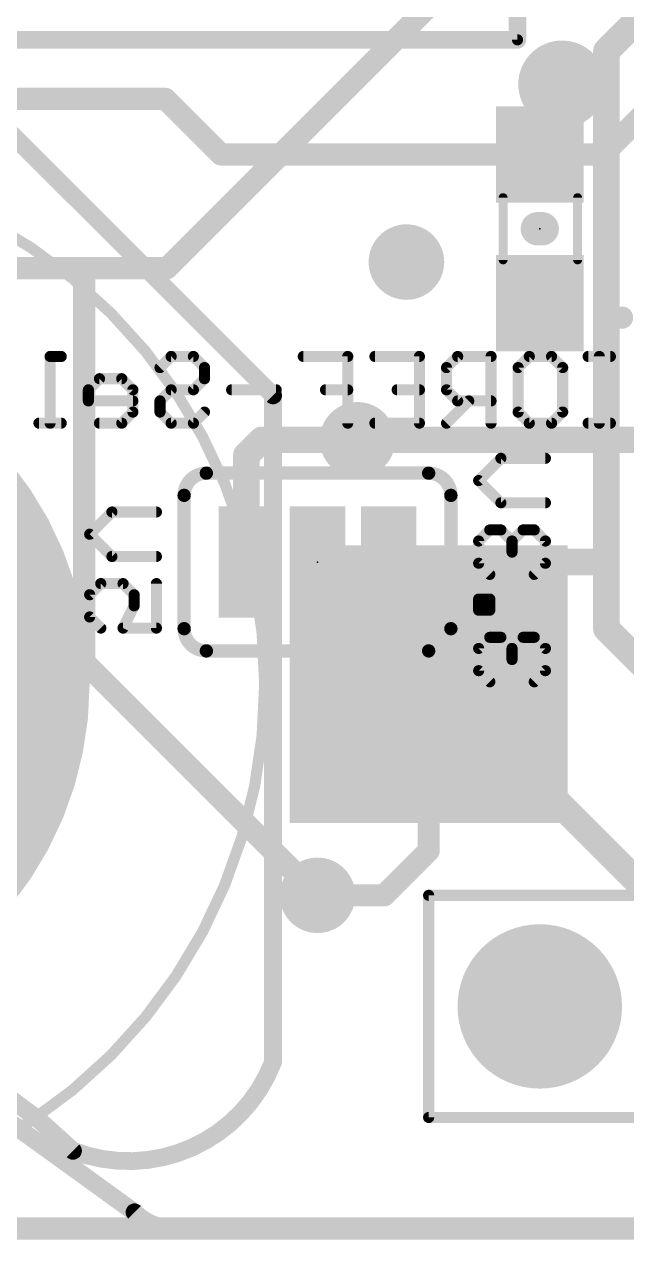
# Model space of a CAD drawing. Extents: x -24 to 83, y -23 to 53.
# Drawn here: x 13.16 to 20.04, y -0.13 to 13.77 of the extents above; entities that cross this region are included whole.
import ezdxf

# ---------------------------------------------------------------- set-up
doc = ezdxf.new("R2010")
doc.units = 0
for name, color, linetype in [('1', 12, 'CONTINUOUS'), ('16', 132, 'CONTINUOUS'), ('17', 110, 'CONTINUOUS'), ('18', 110, 'CONTINUOUS'), ('20', 53, 'CONTINUOUS'), ('21', 41, 'CONTINUOUS'), ('22', 40, 'CONTINUOUS'), ('23', 53, 'CONTINUOUS'), ('24', 53, 'CONTINUOUS'), ('51', 53, 'CONTINUOUS')]:
    doc.layers.add(name, color=color, linetype=linetype)

# ---------------------------------------------------------------- blocks, each defined once
blk = doc.blocks.new('PIE')
at = {"const_width": 0.5}
blk.add_lwpolyline([(0, -0.25, 1), (0, 0.25, 1), (0, -0.25)], format="xyb", dxfattribs=at)
blk = doc.blocks.new('RECT')
blk.add_solid([(-0.5, -0.5), (0.5, -0.5), (-0.5, 0.5), (0.5, 0.5)])
blk = doc.blocks.new('ROUNDP')
at = {"const_width": 0.5}
blk.add_lwpolyline([(0, -0.25, 1), (0, 0.25, 1), (0, -0.25)], format="xyb", dxfattribs=at)
blk = doc.blocks.new('ROUNDV')
at = {"const_width": 0.5}
blk.add_lwpolyline([(0, -0.25, 1), (0, 0.25, 1), (0, -0.25)], format="xyb", dxfattribs=at)

msp = doc.modelspace()

# ---------------------------------------------------------------- linework, layer by layer
at = {"layer": '1'}
for points, const_width in [([(3.898, 12.915), (14.771, 12.915)], 0.254), ([(15.406, 12.28), (14.771, 12.915)], 0.254), ([(20.2231, 12.7301), (19.773, 12.28)], 0.254), ([(19.05, 12.28), (18.885, 12.445)], 0.254), ([(19.05, 12.28), (15.406, 12.28)], 0.254), ([(19.773, 12.28), (19.05, 12.28)], 0.254), ([(20.64, 9.017), (16.9672, 9.017)], 0.3048), ([(17.78, 4.318), (17.78, 6.223)], 0.254), ([(17.272, 3.81), (17.78, 4.318)], 0.254), ([(16.51, 3.81), (17.272, 3.81)], 0.254), ([(59.69, 0), (0, 0)], 0.254)]:
    msp.add_lwpolyline(points, dxfattribs=dict(at, const_width=const_width))
for points, const_width in [([(14.8159, 12.9599, 1), (14.7261, 12.8701)], 0.127), ([(14.771, 12.8515, 1), (14.771, 12.9785)], 0.127), ([(18.9299, 12.4899, 1), (18.8401, 12.4001)], 0.127), ([(15.406, 12.3435, 1), (15.406, 12.2165)], 0.127), ([(15.3611, 12.2351, 1), (15.4509, 12.3249)], 0.127), ([(19.05, 12.3435, 1), (19.05, 12.2165)], 0.127), ([(19.0051, 12.2351, 1), (19.0949, 12.3249)], 0.127), ([(19.05, 12.2165, 1), (19.05, 12.3435)], 0.127), ([(19.7281, 12.3249, 1), (19.8179, 12.2351)], 0.127), ([(19.773, 12.2165, 1), (19.773, 12.3435)], 0.127), ([(16.9672, 9.0932, 1), (16.9672, 8.9408)], 0.1524), ([(17.8435, 6.223, 1), (17.7165, 6.223)], 0.127), ([(17.7165, 4.318, 1), (17.8435, 4.318)], 0.127), ([(17.8249, 4.2731, 1), (17.7351, 4.3629)], 0.127), ([(16.51, 3.8735, 1), (16.51, 3.7465)], 0.127), ([(17.2271, 3.8549, 1), (17.3169, 3.7651)], 0.127), ([(17.272, 3.7465, 1), (17.272, 3.8735)], 0.127)]:
    msp.add_lwpolyline(points, format="xyb", dxfattribs=dict(at, const_width=const_width))
at = {"layer": '16'}
for points, const_width in [([(14.79, 10.98), (21.59, 17.78)], 0.254), ([(19.812, 13.462), (21.59, 15.24)], 0.3048), ([(19.812, 7.62), (19.812, 13.462)], 0.3048), ([(3.741, 10.98), (13.843, 10.98)], 0.254), ([(13.843, 10.98), (14.79, 10.98)], 0.254), ([(13.843, 6.477), (13.843, 10.98)], 0.254), ([(15.6972, 8.8392), (15.875, 9.017)], 0.3048), ([(15.875, 9.017), (16.9672, 9.017)], 0.3048), ([(15.6972, 7.62), (15.6972, 8.8392)], 0.3048), ([(16.51, 7.62), (16.51, 6.35)], 0.3048), ([(17.3228, 7.62), (19.812, 7.62)], 0.3048), ([(19.812, 6.858), (19.812, 7.62)], 0.3048), ([(21.59, 5.08), (19.812, 6.858)], 0.3048), ([(13.843, 6.477), (16.51, 3.81)], 0.254), ([(16.51, 6.35), (17.78, 5.08)], 0.3048), ([(17.78, 5.08), (19.05, 5.08)], 0.3048), ([(19.05, 5.08), (21.59, 2.54)], 0.3048), ([(59.69, 0), (0, 0)], 0.254)]:
    msp.add_lwpolyline(points, dxfattribs=dict(at, const_width=const_width))
for points, const_width in [([(19.8882, 13.462, 1), (19.7358, 13.462)], 0.1524), ([(19.7581, 13.5159, 1), (19.8659, 13.4081)], 0.1524), ([(13.843, 11.0435, 1), (13.843, 10.9165)], 0.127), ([(13.9065, 10.98, 1), (13.7795, 10.98)], 0.127), ([(13.843, 10.9165, 1), (13.843, 11.0435)], 0.127), ([(14.7451, 11.0249, 1), (14.8349, 10.9351)], 0.127), ([(14.79, 10.9165, 1), (14.79, 11.0435)], 0.127), ([(15.875, 9.0932, 1), (15.875, 8.9408)], 0.1524), ([(15.9289, 8.9631, 1), (15.8211, 9.0709)], 0.1524), ([(16.9672, 8.9408, 1), (16.9672, 9.0932)], 0.1524), ([(15.7734, 8.8392, 1), (15.621, 8.8392)], 0.1524), ([(15.6433, 8.8931, 1), (15.7511, 8.7853)], 0.1524), ([(15.621, 7.62, 1), (15.7734, 7.62)], 0.1524), ([(16.5862, 7.62, 1), (16.4338, 7.62)], 0.1524), ([(17.3228, 7.6962, 1), (17.3228, 7.5438)], 0.1524), ([(19.8882, 7.62, 1), (19.7358, 7.62)], 0.1524), ([(19.7358, 7.62, 1), (19.8882, 7.62)], 0.1524), ([(19.812, 7.5438, 1), (19.812, 7.6962)], 0.1524), ([(19.8659, 6.9119, 1), (19.7581, 6.8041)], 0.1524), ([(19.7358, 6.858, 1), (19.8882, 6.858)], 0.1524), ([(13.8879, 6.5219, 1), (13.7981, 6.4321)], 0.127), ([(13.7795, 6.477, 1), (13.9065, 6.477)], 0.127), ([(16.5639, 6.4039, 1), (16.4561, 6.2961)], 0.1524), ([(16.4338, 6.35, 1), (16.5862, 6.35)], 0.1524), ([(17.78, 5.1562, 1), (17.78, 5.0038)], 0.1524), ([(17.7261, 5.0261, 1), (17.8339, 5.1339)], 0.1524), ([(19.1039, 5.1339, 1), (18.9961, 5.0261)], 0.1524), ([(19.05, 5.0038, 1), (19.05, 5.1562)], 0.1524), ([(16.4651, 3.7651, 1), (16.5549, 3.8549)], 0.127)]:
    msp.add_lwpolyline(points, format="xyb", dxfattribs=dict(at, const_width=const_width))
at = {"layer": '20', "const_width": 0.2032}
for points in [[(14.419, 0.186), (12.124, 1.846)], [(57.15, 0), (14.868, 0)]]:
    msp.add_lwpolyline(points, dxfattribs=at)
at = {"layer": '20'}
for points, const_width in [([(14.419, 0.186, 0.1989), (14.868, 0)], 0.2032), ([(14.4549, 0.2219, 1), (14.3831, 0.1501)], 0.1016), ([(14.3892, 0.1448, 1), (14.4488, 0.2271)], 0.1016), ([(14.868, 0.0508, 1), (14.868, -0.0508)], 0.1016), ([(14.868, -0.0508, 1), (14.868, 0.0508)], 0.1016)]:
    msp.add_lwpolyline(points, format="xyb", dxfattribs=dict(at, const_width=const_width))
at = {"layer": '21'}
for points, const_width in [([(18.795, 13.59), (18.795, 14.14)], 0.2032), ([(18.795, 13.59), (2.795, 13.59)], 0.2032), ([(12.954, 12.573), (16.002, 9.525)], 0.2032), ([(19.0779, 11.43), (19.0221, 11.43)], 0.381), ([(16.002, 9.525), (16.002, 1.905)], 0.2032)]:
    msp.add_lwpolyline(points, dxfattribs=dict(at, const_width=const_width))
for points, const_width in [([(18.7442, 13.59, 1), (18.8458, 13.59)], 0.1016), ([(18.795, 13.5392, 1), (18.795, 13.6408)], 0.1016), ([(19.304, 12.832, 1), (19.304, 13.332, 1), (19.304, 12.832)], 0.5), ([(19.0221, 11.5252, 1), (19.0221, 11.3347)], 0.1905), ([(19.0779, 11.3347, 1), (19.0779, 11.5252)], 0.1905), ([(19.9898, 10.3505, 1), (19.9898, 10.4775, 1), (19.9898, 10.3505)], 0.127), ([(16.0528, 9.525, 1), (15.9512, 9.525)], 0.1016), ([(15.9661, 9.4891, 1), (16.0379, 9.5609)], 0.1016), ([(13.716, 0.889, 0.4142), (6.096, 0.889)], 0.2032), ([(13.716, 0.889, 0.4142), (16.002, 1.905)], 0.2032), ([(15.9512, 1.905, 1), (16.0528, 1.905)], 0.1016), ([(16.0494, 1.8868, 1), (15.9546, 1.9232)], 0.1016), ([(13.7342, 0.9364, 1), (13.6978, 0.8416)], 0.1016), ([(13.6801, 0.8531, 1), (13.7519, 0.9249)], 0.1016)]:
    msp.add_lwpolyline(points, format="xyb", dxfattribs=dict(at, const_width=const_width))
at = {"layer": '22'}
for points, const_width in [([(13.4861, 9.9702, 1), (13.4226, 9.9702)], 0.0635), ([(13.4544, 10.0019, 1), (13.4544, 9.9384)], 0.0635), ([(13.5815, 9.9384, 1), (13.5815, 10.0019)], 0.0635), ([(14.8373, 10.0019, 1), (14.8373, 9.9384)], 0.0635), ([(14.8598, 9.9477, 1), (14.8149, 9.9926)], 0.0635), ([(15.114, 9.9926, 1), (15.0691, 9.9477)], 0.0635), ([(15.0915, 9.9384, 1), (15.0915, 10.0019)], 0.0635), ([(16.3474, 10.0019, 1), (16.3474, 9.9384)], 0.0635), ([(16.8875, 9.9702, 1), (16.824, 9.9702)], 0.0635), ([(16.8558, 9.9384, 1), (16.8558, 10.0019)], 0.0635), ([(17.1659, 10.0019, 1), (17.1659, 9.9384)], 0.0635), ([(17.7061, 9.9702, 1), (17.6426, 9.9702)], 0.0635), ([(17.6744, 9.9384, 1), (17.6744, 10.0019)], 0.0635), ([(18.1116, 10.0019, 1), (18.1116, 9.9384)], 0.0635), ([(18.1341, 9.9477, 1), (18.0892, 9.9926)], 0.0635), ([(18.5247, 9.9702, 1), (18.4612, 9.9702)], 0.0635), ([(18.493, 9.9384, 1), (18.493, 10.0019)], 0.0635), ([(18.9302, 10.0019, 1), (18.9302, 9.9384)], 0.0635), ([(18.9527, 9.9477, 1), (18.9078, 9.9926)], 0.0635), ([(19.2069, 9.9926, 1), (19.162, 9.9477)], 0.0635), ([(19.1844, 9.9384, 1), (19.1844, 10.0019)], 0.0635), ([(19.603, 10.0019, 1), (19.603, 9.9384)], 0.0635), ([(19.7619, 9.9702, 1), (19.6984, 9.9702)], 0.0635), ([(19.8572, 9.9384, 1), (19.8572, 10.0019)], 0.0635), ([(14.6878, 9.8655, 1), (14.7327, 9.8206)], 0.0635), ([(15.2504, 9.843, 1), (15.1869, 9.843)], 0.0635), ([(15.1962, 9.8206, 1), (15.2411, 9.8655)], 0.0635), ([(18.0163, 9.843, 1), (17.9528, 9.843)], 0.0635), ([(17.9621, 9.8655, 1), (18.007, 9.8206)], 0.0635), ([(18.8348, 9.843, 1), (18.7713, 9.843)], 0.0635), ([(18.7806, 9.8655, 1), (18.8255, 9.8206)], 0.0635), ([(19.3433, 9.843, 1), (19.2798, 9.843)], 0.0635), ([(19.2891, 9.8206, 1), (19.334, 9.8655)], 0.0635), ([(14.0187, 9.7477, 1), (14.0187, 9.6842)], 0.0635), ([(14.0412, 9.6935, 1), (13.9963, 9.7384)], 0.0635), ([(14.2954, 9.7384, 1), (14.2505, 9.6935)], 0.0635), ([(14.273, 9.6842, 1), (14.273, 9.7477)], 0.0635), ([(15.1869, 9.7159, 1), (15.2504, 9.7159)], 0.0635), ([(15.2411, 9.6935, 1), (15.1962, 9.7384)], 0.0635), ([(13.9234, 9.5888, 1), (13.8599, 9.5888)], 0.0635), ([(13.8692, 9.6113, 1), (13.9141, 9.5664)], 0.0635), ([(14.4318, 9.5888, 1), (14.3683, 9.5888)], 0.0635), ([(14.3776, 9.5664, 1), (14.4225, 9.6113)], 0.0635), ([(14.8373, 9.6206, 1), (14.8373, 9.5571)], 0.0635), ([(14.8598, 9.5664, 1), (14.8149, 9.6113)], 0.0635), ([(15.0691, 9.6113, 1), (15.114, 9.5664)], 0.0635), ([(15.0915, 9.5571, 1), (15.0915, 9.6206)], 0.0635), ([(15.5288, 9.6206, 1), (15.5288, 9.5571)], 0.0635), ([(16.0372, 9.5571, 1), (16.0372, 9.6206)], 0.0635), ([(16.6016, 9.6206, 1), (16.6016, 9.5571)], 0.0635), ([(16.8558, 9.5571, 1), (16.8558, 9.6206)], 0.0635), ([(17.4202, 9.6206, 1), (17.4202, 9.5571)], 0.0635), ([(17.6744, 9.5571, 1), (17.6744, 9.6206)], 0.0635), ([(17.9528, 9.5888, 1), (18.0163, 9.5888)], 0.0635), ([(18.007, 9.6113, 1), (17.9621, 9.5664)], 0.0635), ([(13.8916, 9.4935, 1), (13.8916, 9.43)], 0.0635), ([(13.8599, 9.4617, 1), (13.9234, 9.4617)], 0.0635), ([(14.4001, 9.43, 1), (14.4001, 9.4935)], 0.0635), ([(14.742, 9.4617, 1), (14.6785, 9.4617)], 0.0635), ([(14.6878, 9.4842, 1), (14.7327, 9.4393)], 0.0635), ([(18.1116, 9.4935, 1), (18.1116, 9.43)], 0.0635), ([(18.0892, 9.4393, 1), (18.1341, 9.4842)], 0.0635), ([(18.2612, 9.4393, 1), (18.2163, 9.4842)], 0.0635), ([(18.493, 9.43, 1), (18.493, 9.4935)], 0.0635), ([(14.3683, 9.3346, 1), (14.4318, 9.3346)], 0.0635), ([(14.4225, 9.3122, 1), (14.3776, 9.3571)], 0.0635), ([(14.6785, 9.3346, 1), (14.742, 9.3346)], 0.0635), ([(14.7327, 9.3571, 1), (14.6878, 9.3122)], 0.0635), ([(15.2411, 9.3122, 1), (15.1962, 9.3571)], 0.0635), ([(18.7713, 9.3346, 1), (18.8348, 9.3346)], 0.0635), ([(18.8255, 9.3571, 1), (18.7806, 9.3122)], 0.0635), ([(19.2798, 9.3346, 1), (19.3433, 9.3346)], 0.0635), ([(19.334, 9.3122, 1), (19.2891, 9.3571)], 0.0635), ([(13.3273, 9.2393, 1), (13.3273, 9.1757)], 0.0635), ([(13.4226, 9.2075, 1), (13.4861, 9.2075)], 0.0635), ([(13.5815, 9.1757, 1), (13.5815, 9.2393)], 0.0635), ([(14.0187, 9.2393, 1), (14.0187, 9.1757)], 0.0635), ([(14.2505, 9.23, 1), (14.2954, 9.185)], 0.0635), ([(14.273, 9.1757, 1), (14.273, 9.2393)], 0.0635), ([(14.8373, 9.2393, 1), (14.8373, 9.1757)], 0.0635), ([(14.8149, 9.185, 1), (14.8598, 9.23)], 0.0635), ([(15.0691, 9.23, 1), (15.114, 9.185)], 0.0635), ([(15.0915, 9.1757, 1), (15.0915, 9.2393)], 0.0635), ([(16.824, 9.2075, 1), (16.8875, 9.2075)], 0.0635), ([(17.1659, 9.2393, 1), (17.1659, 9.1757)], 0.0635), ([(17.6426, 9.2075, 1), (17.7061, 9.2075)], 0.0635), ([(17.6744, 9.1757, 1), (17.6744, 9.2393)], 0.0635), ([(17.9621, 9.23, 1), (18.007, 9.185)], 0.0635), ([(18.4612, 9.2075, 1), (18.5247, 9.2075)], 0.0635), ([(18.9302, 9.2393, 1), (18.9302, 9.1757)], 0.0635), ([(18.9078, 9.185, 1), (18.9527, 9.23)], 0.0635), ([(19.162, 9.23, 1), (19.2069, 9.185)], 0.0635), ([(19.1844, 9.1757, 1), (19.1844, 9.2393)], 0.0635), ([(19.603, 9.2393, 1), (19.603, 9.1757)], 0.0635), ([(19.6984, 9.2075, 1), (19.7619, 9.2075)], 0.0635), ([(19.8572, 9.1757, 1), (19.8572, 9.2393)], 0.0635), ([(18.6057, 8.8376, 1), (18.6057, 8.7741)], 0.0635), ([(18.6282, 8.7834, 1), (18.5833, 8.8283)], 0.0635), ([(19.1142, 8.7741, 1), (19.1142, 8.8376)], 0.0635), ([(15.24, 8.636, 0.4142), (14.986, 8.382)], 0.1524), ([(15.24, 8.6741, 1), (15.24, 8.5979)], 0.0762), ([(15.24, 8.5979, 1), (15.24, 8.6741)], 0.0762), ([(18.034, 8.382, 0.4142), (17.78, 8.636)], 0.1524), ([(17.78, 8.6741, 1), (17.78, 8.5979)], 0.0762), ([(17.78, 8.5979, 1), (17.78, 8.6741)], 0.0762), ([(18.374, 8.5741, 1), (18.329, 8.5292)], 0.0635), ([(18.329, 8.5741, 1), (18.374, 8.5292)], 0.0635), ([(15.0241, 8.382, 1), (14.9479, 8.382)], 0.0762), ([(14.9479, 8.382, 1), (15.0241, 8.382)], 0.0762), ([(18.0721, 8.382, 1), (17.9959, 8.382)], 0.0762), ([(17.9959, 8.382, 1), (18.0721, 8.382)], 0.0762), ([(18.6057, 8.3292, 1), (18.6057, 8.2657)], 0.0635), ([(18.5833, 8.275, 1), (18.6282, 8.3199)], 0.0635), ([(19.1142, 8.2657, 1), (19.1142, 8.3292)], 0.0635), ([(14.1607, 8.2237, 1), (14.1607, 8.1602)], 0.0635), ([(14.1832, 8.1695, 1), (14.1383, 8.2144)], 0.0635), ([(14.6692, 8.1602, 1), (14.6692, 8.2237)], 0.0635), ([(13.929, 7.9602, 1), (13.884, 7.9153)], 0.0635), ([(13.884, 7.9602, 1), (13.929, 7.9153)], 0.0635), ([(18.3833, 7.8602, 1), (18.3198, 7.8602)], 0.0635), ([(18.4786, 8.019, 1), (18.4786, 7.9555)], 0.0635), ([(18.5011, 7.9648, 1), (18.4562, 8.0097)], 0.0635), ([(18.6282, 8.0097, 1), (18.5833, 7.9648)], 0.0635), ([(18.6057, 7.9555, 1), (18.6057, 8.019)], 0.0635), ([(18.7646, 7.8602, 1), (18.7011, 7.8602)], 0.0635), ([(18.8599, 8.019, 1), (18.8599, 7.9555)], 0.0635), ([(18.8824, 7.9648, 1), (18.8375, 8.0097)], 0.0635), ([(19.0095, 8.0097, 1), (18.9646, 7.9648)], 0.0635), ([(18.987, 7.9555, 1), (18.987, 8.019)], 0.0635), ([(19.1459, 7.8602, 1), (19.0824, 7.8602)], 0.0635), ([(18.329, 7.8826, 1), (18.374, 7.8377)], 0.0635), ([(18.7104, 7.8826, 1), (18.7553, 7.8377)], 0.0635), ([(18.7104, 7.8377, 1), (18.7553, 7.8826)], 0.0635), ([(19.0917, 7.8377, 1), (19.1366, 7.8826)], 0.0635), ([(14.1607, 7.7153, 1), (14.1607, 7.6518)], 0.0635), ([(14.1383, 7.661, 1), (14.1832, 7.706)], 0.0635), ([(14.6692, 7.6518, 1), (14.6692, 7.7153)], 0.0635), ([(18.374, 7.6284, 1), (18.329, 7.5835)], 0.0635), ([(18.7011, 7.7331, 1), (18.7646, 7.7331)], 0.0635), ([(19.1366, 7.5835, 1), (19.0917, 7.6284)], 0.0635), ([(18.3198, 7.606, 1), (18.3833, 7.606)], 0.0635), ([(18.4562, 7.4564, 1), (18.5011, 7.5013)], 0.0635), ([(18.9646, 7.5013, 1), (19.0095, 7.4564)], 0.0635), ([(19.0824, 7.606, 1), (19.1459, 7.606)], 0.0635), ([(14.0336, 7.4051, 1), (14.0336, 7.3416)], 0.0635), ([(14.0561, 7.3509, 1), (14.0112, 7.3958)], 0.0635), ([(14.3103, 7.3958, 1), (14.2654, 7.3509)], 0.0635), ([(14.2878, 7.3416, 1), (14.2878, 7.4051)], 0.0635), ([(14.7009, 7.3734, 1), (14.6374, 7.3734)], 0.0635), ([(13.9383, 7.2462, 1), (13.8748, 7.2462)], 0.0635), ([(13.884, 7.2687, 1), (13.929, 7.2238)], 0.0635), ([(14.4467, 7.2462, 1), (14.3832, 7.2462)], 0.0635), ([(14.3925, 7.2238, 1), (14.4374, 7.2687)], 0.0635), ([(18.3515, 7.2284, 1), (18.3515, 7.1649)], 0.0635), ([(18.3833, 7.1967, 1), (18.3198, 7.1967)], 0.0635), ([(18.5104, 7.1967, 1), (18.4469, 7.1967)], 0.0635), ([(18.4786, 7.1649, 1), (18.4786, 7.2284)], 0.0635), ([(14.3832, 7.1191, 1), (14.4467, 7.1191)], 0.0635), ([(14.4433, 7.1049, 1), (14.3865, 7.1333)], 0.0635), ([(18.3515, 7.1013, 1), (18.3515, 7.0378)], 0.0635), ([(18.3198, 7.0696, 1), (18.3833, 7.0696)], 0.0635), ([(18.4469, 7.0696, 1), (18.5104, 7.0696)], 0.0635), ([(18.4786, 7.0378, 1), (18.4786, 7.1013)], 0.0635), ([(13.929, 7.0145, 1), (13.884, 6.9696)], 0.0635), ([(13.8748, 6.992, 1), (13.9383, 6.992)], 0.0635), ([(14.0112, 6.8425, 1), (14.0561, 6.8874)], 0.0635), ([(14.2878, 6.8967, 1), (14.2878, 6.8332)], 0.0635), ([(14.2594, 6.8791, 1), (14.3162, 6.8507)], 0.0635), ([(14.6374, 6.8649, 1), (14.7009, 6.8649)], 0.0635), ([(14.6692, 6.8332, 1), (14.6692, 6.8967)], 0.0635), ([(14.986, 6.858, 0.4142), (15.24, 6.604)], 0.1524), ([(15.0241, 6.858, 1), (14.9479, 6.858)], 0.0762), ([(14.9479, 6.858, 1), (15.0241, 6.858)], 0.0762), ([(17.78, 6.604, 0.4142), (18.034, 6.858)], 0.1524), ([(18.0721, 6.858, 1), (17.9959, 6.858)], 0.0762), ([(17.9959, 6.858, 1), (18.0721, 6.858)], 0.0762), ([(18.4786, 6.7912, 1), (18.4786, 6.7277)], 0.0635), ([(18.5011, 6.737, 1), (18.4562, 6.7819)], 0.0635), ([(18.6282, 6.7819, 1), (18.5833, 6.737)], 0.0635), ([(18.6057, 6.7277, 1), (18.6057, 6.7912)], 0.0635), ([(18.8599, 6.7912, 1), (18.8599, 6.7277)], 0.0635), ([(18.8824, 6.737, 1), (18.8375, 6.7819)], 0.0635), ([(19.0095, 6.7819, 1), (18.9646, 6.737)], 0.0635), ([(18.987, 6.7277, 1), (18.987, 6.7912)], 0.0635), ([(15.24, 6.6421, 1), (15.24, 6.5659)], 0.0762), ([(15.24, 6.5659, 1), (15.24, 6.6421)], 0.0762), ([(17.78, 6.6421, 1), (17.78, 6.5659)], 0.0762), ([(17.78, 6.5659, 1), (17.78, 6.6421)], 0.0762), ([(18.329, 6.6548, 1), (18.374, 6.6099)], 0.0635), ([(18.3833, 6.6323, 1), (18.3198, 6.6323)], 0.0635), ([(18.7646, 6.6323, 1), (18.7011, 6.6323)], 0.0635), ([(18.7104, 6.6548, 1), (18.7553, 6.6099)], 0.0635), ([(18.7104, 6.6099, 1), (18.7553, 6.6548)], 0.0635), ([(19.1459, 6.6323, 1), (19.0824, 6.6323)], 0.0635), ([(19.0917, 6.6099, 1), (19.1366, 6.6548)], 0.0635), ([(18.7011, 6.5052, 1), (18.7646, 6.5052)], 0.0635), ([(18.374, 6.4005, 1), (18.329, 6.3556)], 0.0635), ([(18.3198, 6.3781, 1), (18.3833, 6.3781)], 0.0635), ([(19.0824, 6.3781, 1), (19.1459, 6.3781)], 0.0635), ([(19.1366, 6.3556, 1), (19.0917, 6.4005)], 0.0635), ([(18.4562, 6.2285, 1), (18.5011, 6.2734)], 0.0635), ([(18.9646, 6.2734, 1), (19.0095, 6.2285)], 0.0635)]:
    msp.add_lwpolyline(points, format="xyb", dxfattribs=dict(at, const_width=const_width))
for points, const_width in [([(13.5815, 9.9702), (13.4544, 9.9702)], 0.127), ([(13.4544, 9.9702), (13.4544, 9.2075)], 0.127), ([(14.7102, 9.843), (14.8373, 9.9702)], 0.127), ([(14.8373, 9.9702), (15.0915, 9.9702)], 0.127), ([(15.0915, 9.9702), (15.2186, 9.843)], 0.127), ([(16.8558, 9.9702), (16.3474, 9.9702)], 0.127), ([(16.8558, 9.2075), (16.8558, 9.9702)], 0.127), ([(17.1659, 9.9702), (17.6744, 9.9702)], 0.127), ([(17.6744, 9.9702), (17.6744, 9.2075)], 0.127), ([(18.1116, 9.9702), (17.9845, 9.843)], 0.127), ([(18.493, 9.9702), (18.1116, 9.9702)], 0.127), ([(18.493, 9.2075), (18.493, 9.9702)], 0.127), ([(18.8031, 9.843), (18.9302, 9.9702)], 0.127), ([(18.9302, 9.9702), (19.1844, 9.9702)], 0.127), ([(19.1844, 9.9702), (19.3115, 9.843)], 0.127), ([(19.8572, 9.9702), (19.603, 9.9702)], 0.127), ([(19.7301, 9.2075), (19.7301, 9.9702)], 0.127), ([(15.2186, 9.843), (15.2186, 9.7159)], 0.127), ([(17.9845, 9.843), (17.9845, 9.5888)], 0.127), ([(18.8031, 9.3346), (18.8031, 9.843)], 0.127), ([(19.3115, 9.843), (19.3115, 9.3346)], 0.127), ([(14.0187, 9.7159), (13.8916, 9.5888)], 0.127), ([(14.273, 9.7159), (14.0187, 9.7159)], 0.127), ([(14.4001, 9.5888), (14.273, 9.7159)], 0.127), ([(15.2186, 9.7159), (15.0915, 9.5888)], 0.127), ([(13.8916, 9.5888), (13.8916, 9.4617)], 0.127), ([(14.4001, 9.3346), (14.4001, 9.5888)], 0.127), ([(14.8373, 9.5888), (14.7102, 9.4617)], 0.127), ([(15.0915, 9.5888), (14.8373, 9.5888)], 0.127), ([(16.0372, 9.5888), (15.5288, 9.5888)], 0.127), ([(16.8558, 9.5888), (16.6016, 9.5888)], 0.127), ([(17.6744, 9.5888), (17.4202, 9.5888)], 0.127), ([(17.9845, 9.5888), (18.1116, 9.4617)], 0.127), ([(13.8916, 9.4617), (14.4001, 9.4617)], 0.127), ([(14.7102, 9.4617), (14.7102, 9.3346)], 0.127), ([(18.2387, 9.4617), (17.9845, 9.2075)], 0.127), ([(18.1116, 9.4617), (18.493, 9.4617)], 0.127), ([(14.273, 9.2075), (14.4001, 9.3346)], 0.127), ([(14.7102, 9.3346), (14.8373, 9.2075)], 0.127), ([(15.0915, 9.2075), (15.2186, 9.3346)], 0.127), ([(18.9302, 9.2075), (18.8031, 9.3346)], 0.127), ([(19.3115, 9.3346), (19.1844, 9.2075)], 0.127), ([(13.5815, 9.2075), (13.3273, 9.2075)], 0.127), ([(14.0187, 9.2075), (14.273, 9.2075)], 0.127), ([(14.8373, 9.2075), (15.0915, 9.2075)], 0.127), ([(17.6744, 9.2075), (17.1659, 9.2075)], 0.127), ([(19.1844, 9.2075), (18.9302, 9.2075)], 0.127), ([(19.8572, 9.2075), (19.603, 9.2075)], 0.127), ([(18.3515, 8.5516), (18.6057, 8.8059)], 0.127), ([(18.6057, 8.8059), (19.1142, 8.8059)], 0.127), ([(17.78, 8.636), (15.24, 8.636)], 0.1524), ([(18.6057, 8.2974), (18.3515, 8.5516)], 0.127), ([(14.986, 6.858), (14.986, 8.382)], 0.1524), ([(18.034, 6.858), (18.034, 8.382)], 0.1524), ([(19.1142, 8.2974), (18.6057, 8.2974)], 0.127), ([(13.9065, 7.9377), (14.1607, 8.1919)], 0.127), ([(14.1607, 8.1919), (14.6692, 8.1919)], 0.127), ([(14.1607, 7.6835), (13.9065, 7.9377)], 0.127), ([(18.4786, 7.9873), (18.3515, 7.8602)], 0.127), ([(18.3515, 7.8602), (18.3515, 7.606)], 0.127), ([(18.6057, 7.9873), (18.4786, 7.9873)], 0.127), ([(18.7328, 7.8602), (18.6057, 7.9873)], 0.127), ([(18.8599, 7.9873), (18.7328, 7.8602)], 0.127), ([(18.7328, 7.8602), (18.7328, 7.7331)], 0.127), ([(18.987, 7.9873), (18.8599, 7.9873)], 0.127), ([(19.1142, 7.8602), (18.987, 7.9873)], 0.127), ([(19.1142, 7.606), (19.1142, 7.8602)], 0.127), ([(14.6692, 7.6835), (14.1607, 7.6835)], 0.127), ([(18.3515, 7.606), (18.4786, 7.4789)], 0.127), ([(18.987, 7.4789), (19.1142, 7.606)], 0.127), ([(14.0336, 7.3734), (13.9065, 7.2462)], 0.127), ([(14.2878, 7.3734), (14.0336, 7.3734)], 0.127), ([(14.4149, 7.2462), (14.2878, 7.3734)], 0.127), ([(14.6692, 7.3734), (14.6692, 6.8649)], 0.127), ([(13.9065, 7.2462), (13.9065, 6.992)], 0.127), ([(14.4149, 7.1191), (14.4149, 7.2462)], 0.127), ([(18.4786, 7.1967), (18.3515, 7.1967)], 0.127), ([(18.3515, 7.1967), (18.3515, 7.0696)], 0.127), ([(18.4786, 7.0696), (18.4786, 7.1967)], 0.127), ([(14.2878, 6.8649), (14.4149, 7.1191)], 0.127), ([(18.3515, 7.0696), (18.4786, 7.0696)], 0.127), ([(13.9065, 6.992), (14.0336, 6.8649)], 0.127), ([(14.6692, 6.8649), (14.2878, 6.8649)], 0.127), ([(18.4786, 6.7594), (18.3515, 6.6323)], 0.127), ([(18.6057, 6.7594), (18.4786, 6.7594)], 0.127), ([(18.7328, 6.6323), (18.6057, 6.7594)], 0.127), ([(18.8599, 6.7594), (18.7328, 6.6323)], 0.127), ([(18.987, 6.7594), (18.8599, 6.7594)], 0.127), ([(19.1142, 6.6323), (18.987, 6.7594)], 0.127), ([(15.24, 6.604), (17.78, 6.604)], 0.1524), ([(18.3515, 6.6323), (18.3515, 6.3781)], 0.127), ([(18.7328, 6.6323), (18.7328, 6.5052)], 0.127), ([(19.1142, 6.3781), (19.1142, 6.6323)], 0.127), ([(18.3515, 6.3781), (18.4786, 6.251)], 0.127), ([(18.987, 6.251), (19.1142, 6.3781)], 0.127)]:
    msp.add_lwpolyline(points, dxfattribs=dict(at, const_width=const_width))
at = {"layer": '23'}
msp.add_point((19.05, 11.43), dxfattribs=at)
at = {"layer": '24'}
msp.add_point((16.51, 7.62), dxfattribs=at)
at = {"layer": '51'}
for points, const_width in [([(18.795, 29.59), (18.795, 13.59)], 0.127), ([(18.795, 13.59), (2.795, 13.59)], 0.127), ([(18.631, 11.786), (18.631, 11.074)], 0.1016), ([(19.482, 11.786), (19.482, 11.074)], 0.1016), ([(17.78, 3.81), (17.78, 1.27)], 0.127), ([(38.1, 3.81), (17.78, 3.81)], 0.127), ([(17.78, 1.27), (38.1, 1.27)], 0.127), ([(2.54, 0), (57.15, 0)], 0.254)]:
    msp.add_lwpolyline(points, dxfattribs=dict(at, const_width=const_width))
for points, const_width in [([(18.7633, 13.59, 1), (18.8268, 13.59)], 0.0635), ([(18.795, 13.5582, 1), (18.795, 13.6218)], 0.0635), ([(9.906, 0.223, 1), (9.906, 12.223, 1), (9.906, 0.223)], 0.127), ([(18.6564, 11.786, 1), (18.6056, 11.786)], 0.0508), ([(19.5074, 11.786, 1), (19.4566, 11.786)], 0.0508), ([(18.6056, 11.074, 1), (18.6564, 11.074)], 0.0508), ([(19.4566, 11.074, 1), (19.5074, 11.074)], 0.0508), ([(17.78, 3.8418, 1), (17.78, 3.7782)], 0.0635), ([(17.8117, 3.81, 1), (17.7483, 3.81)], 0.0635), ([(17.78, 1.3017, 1), (17.78, 1.2383)], 0.0635), ([(17.7483, 1.27, 1), (17.8117, 1.27)], 0.0635)]:
    msp.add_lwpolyline(points, format="xyb", dxfattribs=dict(at, const_width=const_width))

# ---------------------------------------------------------------- block references
at = {"layer": '1', "xscale": 1.1, "rotation": 270}
for p in [(19.05, 12.28), (19.05, 10.58)]:
    msp.add_blockref('RECT', p, dxfattribs=at)
at = {"layer": '1', "xscale": 8, "yscale": 8}
msp.add_blockref('PIE', (9.906, 6.223), dxfattribs=at)
at = {"layer": '1', "xscale": 3.175, "yscale": 3.175, "rotation": 180}
msp.add_blockref('RECT', (17.78, 6.223), dxfattribs=at)
at = {"layer": '16', "xscale": 0.635, "yscale": 1.27, "rotation": 180}
for p in [(15.6972, 7.62), (16.51, 7.62), (17.3228, 7.62)]:
    msp.add_blockref('RECT', p, dxfattribs=at)
at = {"layer": '17', "xscale": 1.8796, "yscale": 1.8796}
msp.add_blockref('ROUNDP', (19.05, 2.54), dxfattribs=at)
msp.add_blockref('ROUNDP', (19.05, 2.54), dxfattribs=at)
at = {"layer": '18', "xscale": 0.8636, "yscale": 0.8636}
for p in [(17.526, 11.049), (17.526, 11.049), (16.9672, 9.017), (16.9672, 9.017), (16.51, 3.81), (16.51, 3.81)]:
    msp.add_blockref('ROUNDV', p, dxfattribs=at)
at = {"layer": '51', "xscale": 0.5001, "yscale": 0.95, "rotation": 270}
for p in [(19.0551, 12.0182), (19.0551, 10.8498)]:
    msp.add_blockref('RECT', p, dxfattribs=at)

doc.saveas('drawing.dxf')
